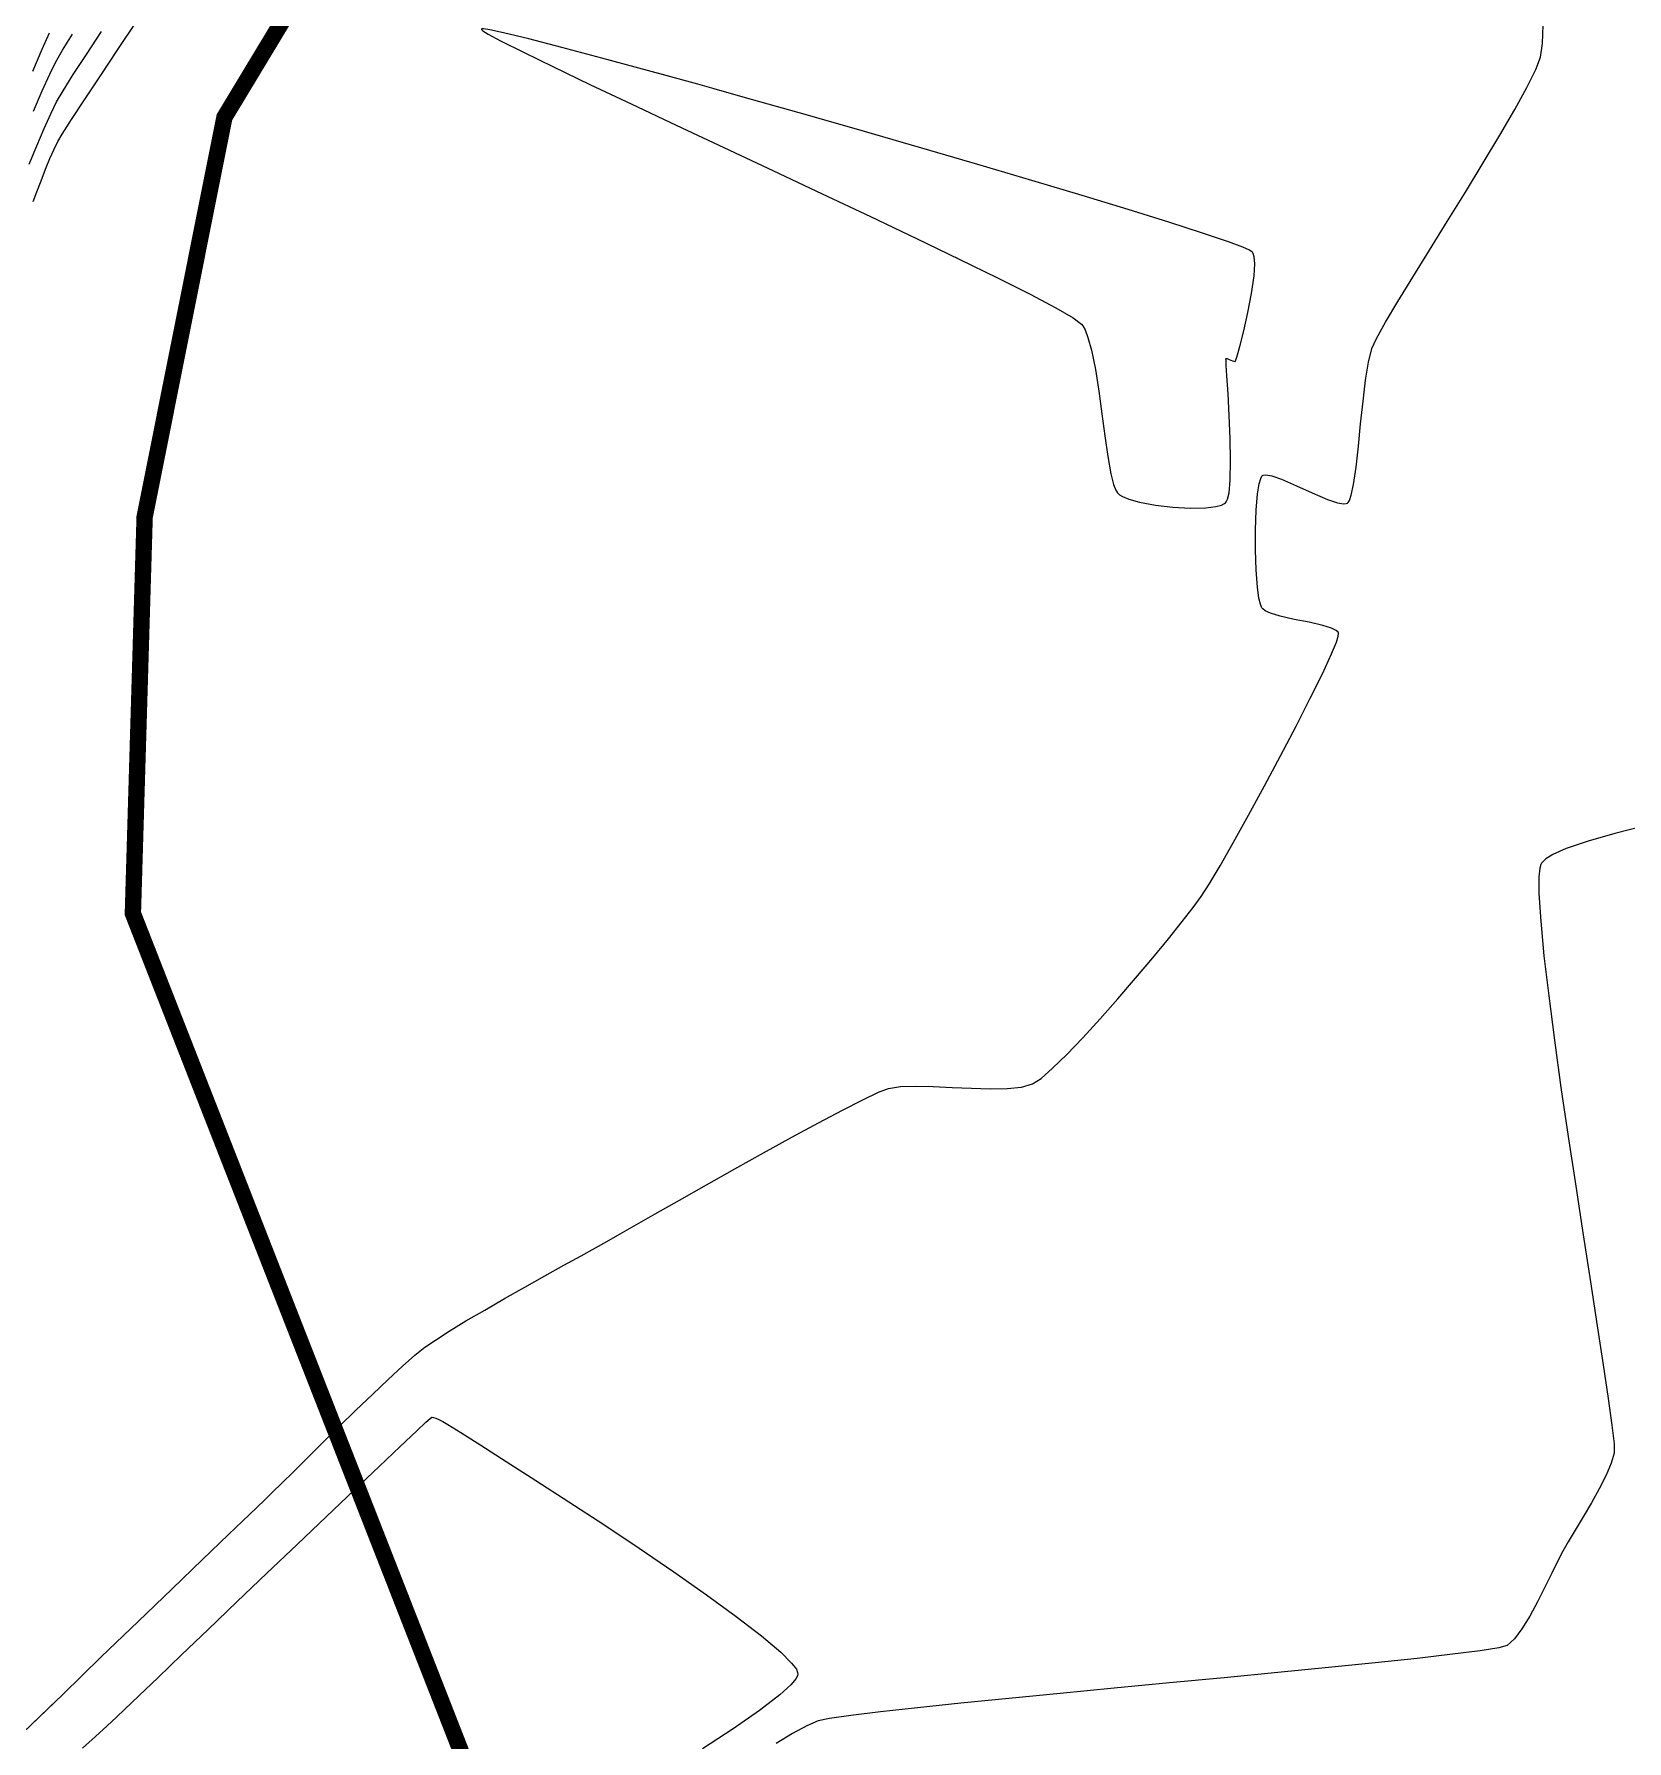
# Model space of a CAD drawing. Header units: metres. Extents: x 708868 to 711043, y 5411316 to 5413138.
# Drawn here: x 709820.1 to 709917.5, y 5412063.3 to 5412167.7 of the extents above; entities that cross this region are included whole.
import ezdxf

# ---------------------------------------------------------------- set-up
doc = ezdxf.new("R2010")
doc.units = ezdxf.units.M
doc.linetypes.add('DASHED', pattern=[0.75, 0.5, -0.25])
for name, color, linetype in [('C-ANNO-TABL', 1, 'Continuous'), ('Rionegro 2010_Contours', 7, 'Continuous'), ('Rionegro 2014_Contours', 7, 'Continuous'), ('Rionegro 2018_Contours', 7, 'Continuous')]:
    doc.layers.add(name, color=color, linetype=linetype)

msp = doc.modelspace()

# ---------------------------------------------------------------- linework, layer by layer
at = {"layer": 'C-ANNO-TABL', "color": 4, "linetype": 'DASHED', "true_color": 0x3dffff, "const_width": 1, "flags": 128}
msp.add_lwpolyline([(711042.54, 5413065.08), (710960.96, 5413110.4), (710928.51, 5413129.62), (710904.96, 5413136.48), (710878.34, 5413137.92), (710860.98, 5413136.79), (710843.25, 5413130), (710825.89, 5413114.54), (710808.92, 5413089.66), (710785.53, 5413050.07), (710767.48, 5413018.5), (710750.58, 5412962.4), (710732.95, 5412902.16), (710722.63, 5412876.69), (710711.1, 5412854.24), (710709.27, 5412838.47), (710712.25, 5412799.16), (710711.4, 5412767.16), (710706.84, 5412750.08), (710696.97, 5412735.65), (710677.97, 5412728.44), (710654.04, 5412726.54), (710627.07, 5412724.64), (710606.56, 5412720.47), (710589.8, 5412712.38), (710580.58, 5412698.73), (710577.45, 5412692.07), (710576.62, 5412681.45), (710581.7, 5412658.89), (710586.52, 5412640.58), (710590.14, 5412620.11), (710586.76, 5412609.51), (710569.89, 5412600.36), (710548.45, 5412592.65), (710519.16, 5412593.65), (710507.9, 5412592.67), (710498.04, 5412592.91), (710476.65, 5412590.53), (710453.44, 5412584.65), (710430.06, 5412578.87), (710407.17, 5412571.65), (710393.36, 5412565.35), (710390.57, 5412558.78), (710388.56, 5412550.53), (710383.7, 5412533.01), (710380.56, 5412521.69), (710371.65, 5412514.46), (710365.86, 5412509.89), (710362.01, 5412504.59), (710331.38, 5412455.85), (710322.46, 5412437.3), (710314.75, 5412419.96), (710310.91, 5412404.45), (710310.19, 5412389.52), (710312.36, 5412375.55), (710316.7, 5412365.43), (710327.06, 5412353.87), (710331.95, 5412345.85), (710336.14, 5412343.08), (710341.7, 5412343.55), (710347.66, 5412345.73), (710357.76, 5412346.03), (710373.48, 5412344.55), (710380.94, 5412341.93), (710387.56, 5412337.03), (710390.34, 5412331.13), (710393.23, 5412321.91), (710394.37, 5412314.08), (710391.95, 5412287.73), (710391.95, 5412242), (710398.77, 5412181.36), (710397.17, 5412154.92), (710391.09, 5412141.08), (710382.35, 5412135.26), (710365.93, 5412125.12), (710349.52, 5412122.86), (710314.94, 5412100.53), (710310.16, 5412097.45), (710304.08, 5412096.97), (710288.95, 5412103.64), (710260.4, 5412118.75), (710227.16, 5412131.8), (710192.2, 5412139.84), (710067.13, 5412167.23), (710056.51, 5412173.82), (710010.25, 5412214.54), (709997.9, 5412231.7), (709990.99, 5412235.84), (709981.95, 5412236.81), (709941.87, 5412226.35), (709906.21, 5412219.68), (709872.55, 5412206.97), (709858.98, 5412200.97), (709841.48, 5412178.77), (709831.7, 5412162.57), (709826.82, 5412138.12), (709826.1, 5412113.87), (709847.99, 5412057.97), (709847.99, 5412027.52), (709841.15, 5411995.84), (709821.68, 5411967.67), (709785.13, 5411896), (709764.5, 5411870.43), (709729.92, 5411841.63), (709687.88, 5411828.1), (709653.61, 5411828.39), (709636.8, 5411836.29), (709611.99, 5411871.53), (709572.15, 5411935.23), (709533.47, 5411953.88), (709461.2, 5411963.08), (709400.58, 5411961.74), (709328.3, 5411946.17), (709283.9, 5411933.17), (709246.82, 5411886.15), (709230.21, 5411871.99), (709186.77, 5411865.79), (709143.57, 5411868.97), (709131.37, 5411871.68), (709115.44, 5411870.35), (709084.2, 5411857.65), (709062.64, 5411854.33), (708913.41, 5411851.54)], dxfattribs=at)
at = {"layer": 'Rionegro 2010_Contours'}
for points in [[(709820, 5412157.42, 237), (709820.22, 5412158.02, 237), (709820.48, 5412158.69, 237), (709820.75, 5412159.39, 237), (709821.03, 5412160.05, 237), (709821.28, 5412160.63, 237), (709821.5, 5412161.09, 237), (709821.78, 5412161.55, 237), (709822.35, 5412162.43, 237), (709823.14, 5412163.64, 237), (709824.11, 5412165.1, 237), (709825.18, 5412166.71, 237), (709826.3, 5412168.39, 237)], [(709819.76, 5412159.7, 238), (709820.22, 5412160.83, 238), (709820.67, 5412161.88, 238), (709821.08, 5412162.79, 238), (709821.43, 5412163.51, 238), (709821.83, 5412164.19, 238), (709822.45, 5412165.19, 238), (709823.26, 5412166.42, 238), (709824.18, 5412167.82, 238)], [(709820.02, 5412162.95, 239), (709820.56, 5412164.2, 239), (709821.01, 5412165.21, 239), (709821.36, 5412165.93, 239), (709821.79, 5412166.67, 239), (709822.41, 5412167.66, 239)], [(709836.33, 5412080.12, 236), (709836.79, 5412080.56, 236), (709837.73, 5412081.5, 236), (709838.73, 5412082.48, 236), (709839.75, 5412083.48, 236), (709840.76, 5412084.45, 236), (709841.72, 5412085.36, 236), (709842.6, 5412086.17, 236), (709843.36, 5412086.84, 236), (709843.97, 5412087.33, 236), (709844.61, 5412087.77, 236), (709845.46, 5412088.32, 236), (709846.48, 5412088.94, 236), (709847.63, 5412089.61, 236), (709848.84, 5412090.31, 236), (709850.08, 5412091.01, 236), (709851.31, 5412091.7, 236), (709852.47, 5412092.35, 236), (709853.52, 5412092.93, 236), (709854.41, 5412093.42, 236), (709855.09, 5412093.8, 236), (709855.76, 5412094.18, 236), (709856.77, 5412094.76, 236), (709858.05, 5412095.49, 236), (709859.55, 5412096.34, 236), (709861.19, 5412097.27, 236), (709862.92, 5412098.24, 236), (709864.69, 5412099.22, 236), (709866.41, 5412100.18, 236), (709868.04, 5412101.06, 236), (709869.51, 5412101.84, 236), (709870.75, 5412102.47, 236), (709871.72, 5412102.93, 236), (709872.33, 5412103.16, 236), (709873.07, 5412103.28, 236), (709874, 5412103.31, 236), (709875.07, 5412103.29, 236), (709876.23, 5412103.23, 236), (709877.4, 5412103.18, 236), (709878.54, 5412103.14, 236), (709879.58, 5412103.16, 236), (709880.47, 5412103.25, 236), (709881.14, 5412103.44, 236), (709881.66, 5412103.78, 236), (709882.37, 5412104.4, 236), (709883.23, 5412105.25, 236), (709884.21, 5412106.27, 236), (709885.27, 5412107.43, 236), (709886.36, 5412108.65, 236), (709887.44, 5412109.91, 236), (709888.49, 5412111.15, 236), (709889.45, 5412112.32, 236), (709890.29, 5412113.37, 236), (709890.97, 5412114.24, 236), (709891.45, 5412114.9, 236), (709891.94, 5412115.66, 236), (709892.61, 5412116.79, 236), (709893.43, 5412118.23, 236), (709894.35, 5412119.89, 236), (709895.33, 5412121.68, 236), (709896.31, 5412123.52, 236), (709897.26, 5412125.33, 236), (709898.13, 5412127.03, 236), (709898.87, 5412128.53, 236), (709899.43, 5412129.75, 236), (709899.73, 5412130.47, 236), (709899.84, 5412130.83, 236), (709899.86, 5412130.98, 236), (709899.86, 5412131.02, 236), (709899.83, 5412131.08, 236), (709899.71, 5412131.18, 236), (709899.44, 5412131.32, 236), (709898.9, 5412131.49, 236), (709898.07, 5412131.68, 236), (709897.15, 5412131.86, 236), (709896.28, 5412132.06, 236), (709895.7, 5412132.23, 236), (709895.38, 5412132.39, 236), (709895.23, 5412132.5, 236), (709895.17, 5412132.56, 236), (709895.14, 5412132.61, 236), (709895.08, 5412132.78, 236), (709894.99, 5412133.15, 236), (709894.9, 5412133.82, 236), (709894.82, 5412134.88, 236), (709894.78, 5412136.09, 236), (709894.78, 5412137.34, 236), (709894.82, 5412138.53, 236), (709894.91, 5412139.54, 236), (709895.01, 5412140.16, 236), (709895.1, 5412140.48, 236), (709895.17, 5412140.61, 236), (709895.2, 5412140.65, 236), (709895.26, 5412140.68, 236), (709895.42, 5412140.7, 236), (709895.77, 5412140.64, 236), (709896.37, 5412140.43, 236), (709897.28, 5412140.03, 236), (709898.25, 5412139.59, 236), (709899.18, 5412139.19, 236), (709899.8, 5412138.98, 236), (709900.16, 5412138.92, 236), (709900.33, 5412138.94, 236), (709900.4, 5412138.96, 236), (709900.44, 5412139, 236), (709900.53, 5412139.13, 236), (709900.64, 5412139.46, 236), (709900.78, 5412140.1, 236), (709900.93, 5412141.17, 236), (709901.08, 5412142.45, 236), (709901.21, 5412143.82, 236), (709901.36, 5412145.21, 236), (709901.51, 5412146.5, 236), (709901.69, 5412147.6, 236), (709901.9, 5412148.42, 236), (709902.19, 5412149.05, 236), (709902.74, 5412150.03, 236), (709903.49, 5412151.3, 236), (709904.4, 5412152.79, 236), (709905.42, 5412154.44, 236), (709906.51, 5412156.2, 236), (709907.62, 5412158, 236), (709908.71, 5412159.78, 236), (709909.73, 5412161.48, 236), (709910.64, 5412163.04, 236), (709911.39, 5412164.39, 236), (709911.93, 5412165.49, 236), (709912.22, 5412166.26, 236), (709912.34, 5412167.08, 236), (709912.39, 5412168.23, 236)], [(709858.81, 5412165.1, 237), (709857.59, 5412165.43, 237), (709854.8, 5412166.19, 237), (709852.35, 5412166.84, 237), (709850.32, 5412167.37, 237), (709848.78, 5412167.74, 237), (709847.94, 5412167.92, 237), (709847.56, 5412167.98, 237), (709847.44, 5412167.98, 237), (709847.42, 5412167.96, 237), (709847.43, 5412167.94, 237), (709847.52, 5412167.86, 237), (709847.84, 5412167.66, 237), (709848.59, 5412167.25, 237), (709849.99, 5412166.55, 237), (709851.83, 5412165.65, 237), (709854.06, 5412164.58, 237), (709856.58, 5412163.39, 237), (709857.75, 5412162.84, 237)], [(709876.43, 5412154.01, 237), (709876.66, 5412153.9, 237), (709879, 5412152.75, 237), (709880.99, 5412151.75, 237), (709882.56, 5412150.92, 237), (709883.63, 5412150.3, 237), (709884.14, 5412149.91, 237), (709884.21, 5412149.81, 237), (709884.35, 5412149.57, 237), (709884.53, 5412149.1, 237), (709884.75, 5412148.32, 237), (709884.99, 5412147.14, 237), (709885.2, 5412145.82, 237), (709885.38, 5412144.44, 237), (709885.56, 5412143.08, 237), (709885.74, 5412141.83, 237), (709885.93, 5412140.77, 237), (709886.1, 5412140.11, 237), (709886.24, 5412139.76, 237), (709886.34, 5412139.6, 237), (709886.39, 5412139.54, 237), (709886.46, 5412139.48, 237), (709886.65, 5412139.37, 237), (709887.03, 5412139.22, 237), (709887.68, 5412139.03, 237), (709888.66, 5412138.85, 237), (709889.72, 5412138.72, 237), (709890.78, 5412138.66, 237), (709891.74, 5412138.68, 237), (709892.36, 5412138.76, 237), (709892.71, 5412138.85, 237), (709892.88, 5412138.94, 237), (709892.94, 5412138.99, 237), (709892.99, 5412139.04, 237), (709893.07, 5412139.22, 237), (709893.16, 5412139.61, 237), (709893.24, 5412140.37, 237), (709893.26, 5412141.56, 237), (709893.24, 5412142.93, 237), (709893.18, 5412144.33, 237), (709893.1, 5412145.65, 237), (709893.03, 5412146.76, 237), (709892.99, 5412147.4, 237), (709892.98, 5412147.7, 237), (709892.97, 5412147.8, 237), (709892.98, 5412147.81, 237), (709892.99, 5412147.82, 237), (709893.05, 5412147.81, 237), (709893.18, 5412147.76, 237), (709893.37, 5412147.67, 237), (709893.53, 5412147.63, 237), (709893.63, 5412147.89, 237), (709893.82, 5412148.56, 237), (709894.06, 5412149.52, 237), (709894.32, 5412150.64, 237), (709894.54, 5412151.8, 237), (709894.69, 5412152.88, 237), (709894.73, 5412153.61, 237), (709894.69, 5412154.03, 237), (709894.64, 5412154.24, 237), (709894.59, 5412154.32, 237), (709894.56, 5412154.35, 237), (709894.42, 5412154.44, 237), (709894.01, 5412154.62, 237), (709893.13, 5412154.95, 237), (709891.54, 5412155.49, 237), (709889.48, 5412156.15, 237), (709887, 5412156.93, 237), (709884.18, 5412157.79, 237), (709881.09, 5412158.71, 237), (709877.79, 5412159.69, 237), (709874.36, 5412160.69, 237), (709870.86, 5412161.7, 237), (709867.37, 5412162.7, 237), (709863.94, 5412163.67, 237), (709861.73, 5412164.29, 237)], [(709918.6, 5412119.23, 236), (709916.76, 5412118.76, 236), (709915.13, 5412118.3, 236), (709913.79, 5412117.84, 236), (709912.98, 5412117.48, 236), (709912.54, 5412117.21, 236), (709912.35, 5412117.03, 236), (709912.28, 5412116.94, 236), (709912.24, 5412116.86, 236), (709912.18, 5412116.63, 236), (709912.12, 5412116.1, 236), (709912.12, 5412115.08, 236), (709912.23, 5412113.39, 236), (709912.43, 5412111.28, 236), (709912.72, 5412108.83, 236), (709913.07, 5412106.12, 236), (709913.47, 5412103.23, 236), (709913.91, 5412100.23, 236), (709914.37, 5412097.19, 236), (709914.83, 5412094.2, 236), (709915.28, 5412091.33, 236), (709915.69, 5412088.65, 236), (709916.06, 5412086.25, 236), (709916.36, 5412084.19, 236), (709916.59, 5412082.56, 236), (709916.72, 5412081.42, 236), (709916.73, 5412080.86, 236), (709916.55, 5412080.25, 236), (709916.23, 5412079.51, 236), (709915.81, 5412078.68, 236), (709915.33, 5412077.82, 236), (709914.83, 5412076.96, 236), (709914.34, 5412076.15, 236), (709913.91, 5412075.43, 236), (709913.58, 5412074.86, 236), (709913.27, 5412074.27, 236), (709912.9, 5412073.51, 236), (709912.48, 5412072.65, 236), (709912.03, 5412071.76, 236), (709911.56, 5412070.89, 236), (709911.08, 5412070.11, 236), (709910.62, 5412069.49, 236), (709910.18, 5412069.09, 236), (709909.66, 5412068.95, 236), (709908.52, 5412068.77, 236), (709906.83, 5412068.55, 236), (709904.67, 5412068.3, 236), (709902.11, 5412068.03, 236), (709899.24, 5412067.74, 236), (709896.14, 5412067.44, 236), (709892.87, 5412067.12, 236), (709889.51, 5412066.8, 236), (709886.14, 5412066.48, 236), (709882.84, 5412066.16, 236), (709879.68, 5412065.85, 236), (709876.75, 5412065.56, 236), (709874.1, 5412065.28, 236), (709871.84, 5412065.03, 236), (709870.02, 5412064.81, 236), (709868.72, 5412064.62, 236), (709868.03, 5412064.47, 236), (709867.33, 5412064.17, 236), (709866.46, 5412063.7, 236), (709865.45, 5412063.1, 236)], [(709819.37, 5412063.75, 236), (709821.46, 5412065.77, 236)]]:
    msp.add_polyline3d(points, dxfattribs=at)
at = {"layer": 'Rionegro 2014_Contours'}
for points in [[(709820, 5412157.42, 237), (709820.22, 5412158.02, 237), (709820.48, 5412158.69, 237), (709820.75, 5412159.39, 237), (709821.03, 5412160.05, 237), (709821.28, 5412160.63, 237), (709821.5, 5412161.09, 237), (709821.78, 5412161.55, 237), (709822.35, 5412162.43, 237), (709823.14, 5412163.64, 237), (709824.11, 5412165.1, 237), (709825.18, 5412166.71, 237), (709826.3, 5412168.39, 237)], [(709819.37, 5412063.75, 236), (709821.81, 5412066.1, 236), (709824.17, 5412068.39, 236), (709826.42, 5412070.55, 236), (709828.5, 5412072.55, 236), (709830.36, 5412074.34, 236), (709831.96, 5412075.88, 236), (709833.24, 5412077.11, 236), (709834.15, 5412077.98, 236), (709834.65, 5412078.46, 236), (709835.21, 5412079.01, 236), (709835.93, 5412079.72, 236), (709836.79, 5412080.56, 236), (709837.73, 5412081.5, 236), (709838.73, 5412082.48, 236), (709839.75, 5412083.48, 236), (709840.76, 5412084.45, 236), (709841.72, 5412085.36, 236), (709842.6, 5412086.17, 236), (709843.36, 5412086.84, 236), (709843.97, 5412087.33, 236), (709844.61, 5412087.77, 236), (709845.46, 5412088.32, 236), (709846.48, 5412088.94, 236), (709847.63, 5412089.61, 236), (709848.84, 5412090.31, 236), (709850.08, 5412091.01, 236), (709851.31, 5412091.7, 236), (709852.47, 5412092.35, 236), (709853.52, 5412092.93, 236), (709854.41, 5412093.42, 236), (709855.09, 5412093.8, 236), (709855.76, 5412094.18, 236), (709856.77, 5412094.76, 236), (709858.05, 5412095.49, 236), (709859.55, 5412096.34, 236), (709861.19, 5412097.27, 236), (709862.92, 5412098.24, 236), (709864.69, 5412099.22, 236), (709866.41, 5412100.18, 236), (709868.04, 5412101.06, 236), (709869.51, 5412101.84, 236), (709870.75, 5412102.47, 236), (709871.72, 5412102.93, 236), (709872.33, 5412103.16, 236), (709873.07, 5412103.28, 236), (709874, 5412103.31, 236), (709875.07, 5412103.29, 236), (709876.23, 5412103.23, 236), (709877.4, 5412103.18, 236), (709878.54, 5412103.14, 236), (709879.58, 5412103.16, 236), (709880.47, 5412103.25, 236), (709881.14, 5412103.44, 236), (709881.66, 5412103.78, 236), (709882.37, 5412104.4, 236), (709883.23, 5412105.25, 236), (709884.21, 5412106.27, 236), (709885.27, 5412107.43, 236), (709886.36, 5412108.65, 236), (709887.44, 5412109.91, 236), (709888.49, 5412111.15, 236), (709889.45, 5412112.32, 236), (709890.29, 5412113.37, 236), (709890.97, 5412114.24, 236), (709891.45, 5412114.9, 236), (709891.94, 5412115.66, 236), (709892.61, 5412116.79, 236), (709893.43, 5412118.23, 236), (709894.35, 5412119.89, 236), (709895.33, 5412121.68, 236), (709896.31, 5412123.52, 236), (709897.26, 5412125.33, 236), (709898.13, 5412127.03, 236), (709898.87, 5412128.53, 236), (709899.43, 5412129.75, 236), (709899.73, 5412130.47, 236), (709899.84, 5412130.83, 236), (709899.86, 5412130.98, 236), (709899.86, 5412131.02, 236), (709899.83, 5412131.08, 236), (709899.71, 5412131.18, 236), (709899.44, 5412131.32, 236), (709898.9, 5412131.49, 236), (709898.07, 5412131.68, 236), (709897.15, 5412131.86, 236), (709896.28, 5412132.06, 236), (709895.7, 5412132.23, 236), (709895.38, 5412132.39, 236), (709895.23, 5412132.5, 236), (709895.17, 5412132.56, 236), (709895.14, 5412132.61, 236), (709895.08, 5412132.78, 236), (709894.99, 5412133.15, 236), (709894.9, 5412133.82, 236), (709894.82, 5412134.88, 236), (709894.78, 5412136.09, 236), (709894.78, 5412137.34, 236), (709894.82, 5412138.53, 236), (709894.91, 5412139.54, 236), (709895.01, 5412140.16, 236), (709895.1, 5412140.48, 236), (709895.17, 5412140.61, 236), (709895.2, 5412140.65, 236), (709895.26, 5412140.68, 236), (709895.42, 5412140.7, 236), (709895.77, 5412140.64, 236), (709896.37, 5412140.43, 236), (709897.28, 5412140.03, 236), (709898.25, 5412139.59, 236), (709899.18, 5412139.19, 236), (709899.8, 5412138.98, 236), (709900.16, 5412138.92, 236), (709900.33, 5412138.94, 236), (709900.4, 5412138.96, 236), (709900.44, 5412139, 236), (709900.53, 5412139.13, 236), (709900.64, 5412139.46, 236), (709900.78, 5412140.1, 236), (709900.93, 5412141.17, 236), (709901.08, 5412142.45, 236), (709901.21, 5412143.82, 236), (709901.36, 5412145.21, 236), (709901.51, 5412146.5, 236), (709901.69, 5412147.6, 236), (709901.9, 5412148.42, 236), (709902.19, 5412149.05, 236), (709902.74, 5412150.03, 236), (709903.49, 5412151.3, 236), (709904.4, 5412152.79, 236), (709905.42, 5412154.44, 236), (709906.51, 5412156.2, 236), (709907.62, 5412158, 236), (709908.71, 5412159.78, 236), (709909.73, 5412161.48, 236), (709910.64, 5412163.04, 236), (709911.39, 5412164.39, 236), (709911.93, 5412165.49, 236), (709912.22, 5412166.26, 236), (709912.34, 5412167.08, 236), (709912.39, 5412168.23, 236)], [(709819.76, 5412159.7, 238), (709820.22, 5412160.83, 238), (709820.67, 5412161.88, 238), (709821.08, 5412162.79, 238), (709821.43, 5412163.51, 238), (709821.83, 5412164.19, 238), (709822.45, 5412165.19, 238), (709823.26, 5412166.42, 238), (709824.18, 5412167.82, 238)], [(709819.99, 5412165.4, 240), (709820.55, 5412166.73, 240), (709820.99, 5412167.73, 240)], [(709820.02, 5412162.95, 239), (709820.56, 5412164.2, 239), (709821.01, 5412165.21, 239), (709821.36, 5412165.93, 239), (709821.79, 5412166.67, 239), (709822.41, 5412167.66, 239)], [(709847.84, 5412167.66, 237), (709848.59, 5412167.25, 237), (709849.99, 5412166.55, 237), (709851.83, 5412165.65, 237), (709854.06, 5412164.58, 237), (709856.58, 5412163.39, 237), (709859.34, 5412162.09, 237), (709862.25, 5412160.72, 237), (709865.25, 5412159.32, 237), (709868.26, 5412157.9, 237), (709871.22, 5412156.5, 237), (709874.04, 5412155.16, 237), (709876.66, 5412153.9, 237), (709879, 5412152.75, 237), (709880.99, 5412151.75, 237), (709882.56, 5412150.92, 237), (709883.63, 5412150.3, 237), (709884.14, 5412149.91, 237)], [(709884.14, 5412149.91, 237), (709884.21, 5412149.81, 237), (709884.35, 5412149.57, 237), (709884.53, 5412149.1, 237), (709884.75, 5412148.32, 237), (709884.99, 5412147.14, 237), (709885.2, 5412145.82, 237), (709885.38, 5412144.44, 237), (709885.56, 5412143.08, 237), (709885.74, 5412141.83, 237), (709885.93, 5412140.77, 237), (709886.1, 5412140.11, 237), (709886.24, 5412139.76, 237), (709886.34, 5412139.6, 237), (709886.39, 5412139.54, 237), (709886.46, 5412139.48, 237), (709886.65, 5412139.37, 237), (709887.03, 5412139.22, 237), (709887.68, 5412139.03, 237), (709888.66, 5412138.85, 237), (709889.72, 5412138.72, 237), (709890.78, 5412138.66, 237), (709891.74, 5412138.68, 237), (709892.36, 5412138.76, 237), (709892.71, 5412138.85, 237), (709892.88, 5412138.94, 237), (709892.94, 5412138.99, 237), (709892.99, 5412139.04, 237), (709893.07, 5412139.22, 237), (709893.16, 5412139.61, 237), (709893.24, 5412140.37, 237), (709893.26, 5412141.56, 237), (709893.24, 5412142.93, 237), (709893.18, 5412144.33, 237), (709893.1, 5412145.65, 237), (709893.03, 5412146.76, 237), (709892.99, 5412147.4, 237), (709892.98, 5412147.7, 237), (709892.97, 5412147.8, 237), (709892.98, 5412147.81, 237), (709892.99, 5412147.82, 237), (709893.05, 5412147.81, 237), (709893.18, 5412147.76, 237), (709893.37, 5412147.67, 237), (709893.53, 5412147.63, 237), (709893.63, 5412147.89, 237), (709893.82, 5412148.56, 237), (709894.06, 5412149.52, 237), (709894.32, 5412150.64, 237), (709894.54, 5412151.8, 237), (709894.69, 5412152.88, 237), (709894.73, 5412153.61, 237), (709894.69, 5412154.03, 237), (709894.64, 5412154.24, 237), (709894.59, 5412154.32, 237), (709894.56, 5412154.35, 237), (709894.42, 5412154.44, 237), (709894.01, 5412154.62, 237), (709893.13, 5412154.95, 237), (709891.54, 5412155.49, 237), (709889.48, 5412156.15, 237), (709887, 5412156.93, 237), (709884.18, 5412157.79, 237), (709881.09, 5412158.71, 237), (709877.79, 5412159.69, 237), (709874.36, 5412160.69, 237), (709870.86, 5412161.7, 237), (709867.37, 5412162.7, 237), (709863.94, 5412163.67, 237), (709860.66, 5412164.59, 237), (709857.59, 5412165.43, 237), (709854.8, 5412166.19, 237), (709852.35, 5412166.84, 237), (709850.32, 5412167.37, 237), (709848.78, 5412167.74, 237)], [(709918.6, 5412119.23, 236), (709916.76, 5412118.76, 236), (709915.13, 5412118.3, 236), (709913.79, 5412117.84, 236), (709912.98, 5412117.48, 236), (709912.54, 5412117.21, 236), (709912.35, 5412117.03, 236), (709912.28, 5412116.94, 236), (709912.24, 5412116.86, 236), (709912.18, 5412116.63, 236), (709912.12, 5412116.1, 236), (709912.12, 5412115.08, 236), (709912.23, 5412113.39, 236), (709912.43, 5412111.28, 236), (709912.72, 5412108.83, 236), (709913.07, 5412106.12, 236), (709913.47, 5412103.23, 236), (709913.91, 5412100.23, 236), (709914.37, 5412097.19, 236), (709914.83, 5412094.2, 236), (709915.28, 5412091.33, 236), (709915.69, 5412088.65, 236), (709916.06, 5412086.25, 236), (709916.36, 5412084.19, 236), (709916.59, 5412082.56, 236), (709916.72, 5412081.42, 236), (709916.73, 5412080.86, 236), (709916.55, 5412080.25, 236), (709916.23, 5412079.51, 236), (709915.81, 5412078.68, 236), (709915.33, 5412077.82, 236), (709914.83, 5412076.96, 236), (709914.34, 5412076.15, 236), (709913.91, 5412075.43, 236), (709913.58, 5412074.86, 236), (709913.27, 5412074.27, 236), (709912.9, 5412073.51, 236), (709912.48, 5412072.65, 236), (709912.03, 5412071.76, 236), (709911.56, 5412070.89, 236), (709911.08, 5412070.11, 236), (709910.62, 5412069.49, 236), (709910.18, 5412069.09, 236), (709909.66, 5412068.95, 236), (709908.52, 5412068.77, 236), (709906.83, 5412068.55, 236), (709904.67, 5412068.3, 236), (709902.11, 5412068.03, 236), (709899.24, 5412067.74, 236), (709896.14, 5412067.44, 236), (709892.87, 5412067.12, 236), (709889.51, 5412066.8, 236), (709886.14, 5412066.48, 236), (709882.84, 5412066.16, 236), (709879.68, 5412065.85, 236), (709876.75, 5412065.56, 236), (709874.1, 5412065.28, 236), (709871.84, 5412065.03, 236), (709870.02, 5412064.81, 236), (709868.72, 5412064.62, 236), (709868.03, 5412064.47, 236), (709867.33, 5412064.17, 236), (709866.46, 5412063.7, 236), (709865.45, 5412063.1, 236)], [(709823.02, 5412062.8, 235), (709823.82, 5412063.53, 235), (709824.53, 5412064.17, 235), (709825.09, 5412064.7, 235), (709825.59, 5412065.18, 235), (709826.46, 5412066.01, 235), (709827.64, 5412067.14, 235), (709829.08, 5412068.52, 235), (709830.71, 5412070.07, 235), (709832.47, 5412071.75, 235), (709834.3, 5412073.51, 235), (709836.15, 5412075.27, 235), (709837.95, 5412076.98, 235), (709839.64, 5412078.59, 235), (709841.16, 5412080.04, 235), (709842.46, 5412081.27, 235), (709843.47, 5412082.22, 235), (709844.02, 5412082.74, 235), (709844.28, 5412082.97, 235), (709844.36, 5412083.04, 235), (709844.38, 5412083.05, 235), (709844.41, 5412083.05, 235), (709844.49, 5412083.04, 235), (709844.63, 5412082.99, 235), (709844.85, 5412082.9, 235), (709845.06, 5412082.79, 235), (709845.36, 5412082.61, 235), (709846.16, 5412082.11, 235), (709847.38, 5412081.34, 235), (709848.94, 5412080.35, 235), (709850.76, 5412079.18, 235), (709852.78, 5412077.88, 235), (709854.91, 5412076.48, 235), (709857.07, 5412075.04, 235), (709859.2, 5412073.59, 235), (709861.2, 5412072.19, 235), (709863.01, 5412070.87, 235), (709864.55, 5412069.68, 235), (709865.75, 5412068.67, 235), (709866.4, 5412068.01, 235), (709866.69, 5412067.63, 235), (709866.77, 5412067.43, 235), (709866.78, 5412067.34, 235), (709866.77, 5412067.26, 235), (709866.67, 5412067.06, 235), (709866.36, 5412066.69, 235), (709865.68, 5412066.07, 235), (709864.43, 5412065.11, 235), (709862.82, 5412063.99, 235), (709860.94, 5412062.76, 235)]]:
    msp.add_polyline3d(points, dxfattribs=at)
at = {"layer": 'Rionegro 2018_Contours'}
for points in [[(709820, 5412157.42, 237), (709820.22, 5412158.02, 237), (709820.48, 5412158.69, 237), (709820.75, 5412159.39, 237), (709821.03, 5412160.05, 237), (709821.28, 5412160.63, 237), (709821.5, 5412161.09, 237), (709821.78, 5412161.55, 237), (709822.35, 5412162.43, 237), (709823.14, 5412163.64, 237), (709824.11, 5412165.1, 237), (709825.18, 5412166.71, 237), (709826.3, 5412168.39, 237)], [(709819.37, 5412063.75, 236), (709821.81, 5412066.1, 236), (709824.17, 5412068.39, 236), (709826.42, 5412070.55, 236), (709828.5, 5412072.55, 236), (709830.36, 5412074.34, 236), (709831.96, 5412075.88, 236), (709833.24, 5412077.11, 236), (709834.15, 5412077.98, 236), (709834.65, 5412078.46, 236), (709835.21, 5412079.01, 236), (709835.93, 5412079.72, 236), (709836.79, 5412080.56, 236), (709837.73, 5412081.5, 236), (709838.73, 5412082.48, 236), (709839.75, 5412083.48, 236), (709840.76, 5412084.45, 236), (709841.72, 5412085.36, 236), (709842.6, 5412086.17, 236), (709843.36, 5412086.84, 236), (709843.97, 5412087.33, 236), (709844.61, 5412087.77, 236), (709845.46, 5412088.32, 236), (709846.48, 5412088.94, 236), (709847.63, 5412089.61, 236), (709848.84, 5412090.31, 236), (709850.08, 5412091.01, 236), (709851.31, 5412091.7, 236), (709852.47, 5412092.35, 236), (709853.52, 5412092.93, 236), (709854.41, 5412093.42, 236), (709855.09, 5412093.8, 236), (709855.76, 5412094.18, 236), (709856.77, 5412094.76, 236), (709858.05, 5412095.49, 236), (709859.55, 5412096.34, 236), (709861.19, 5412097.27, 236), (709862.92, 5412098.24, 236), (709864.69, 5412099.22, 236), (709866.41, 5412100.18, 236), (709868.04, 5412101.06, 236), (709869.51, 5412101.84, 236), (709870.75, 5412102.47, 236), (709871.72, 5412102.93, 236), (709872.33, 5412103.16, 236), (709873.07, 5412103.28, 236), (709874, 5412103.31, 236), (709875.07, 5412103.29, 236), (709876.23, 5412103.23, 236), (709877.4, 5412103.18, 236), (709878.54, 5412103.14, 236), (709879.58, 5412103.16, 236), (709880.47, 5412103.25, 236), (709881.14, 5412103.44, 236), (709881.66, 5412103.78, 236), (709882.37, 5412104.4, 236), (709883.23, 5412105.25, 236), (709884.21, 5412106.27, 236), (709885.27, 5412107.43, 236), (709886.36, 5412108.65, 236), (709887.44, 5412109.91, 236), (709888.49, 5412111.15, 236), (709889.45, 5412112.32, 236), (709890.29, 5412113.37, 236), (709890.97, 5412114.24, 236), (709891.45, 5412114.9, 236), (709891.94, 5412115.66, 236), (709892.61, 5412116.79, 236), (709893.43, 5412118.23, 236), (709894.35, 5412119.89, 236), (709895.33, 5412121.68, 236), (709896.31, 5412123.52, 236), (709897.26, 5412125.33, 236), (709898.13, 5412127.03, 236), (709898.87, 5412128.53, 236), (709899.43, 5412129.75, 236), (709899.73, 5412130.47, 236), (709899.84, 5412130.83, 236), (709899.86, 5412130.98, 236), (709899.86, 5412131.02, 236), (709899.83, 5412131.08, 236), (709899.71, 5412131.18, 236), (709899.44, 5412131.32, 236), (709898.9, 5412131.49, 236), (709898.07, 5412131.68, 236), (709897.15, 5412131.86, 236), (709896.28, 5412132.06, 236), (709895.7, 5412132.23, 236), (709895.38, 5412132.39, 236), (709895.23, 5412132.5, 236), (709895.17, 5412132.56, 236), (709895.14, 5412132.61, 236), (709895.08, 5412132.78, 236), (709894.99, 5412133.15, 236), (709894.9, 5412133.82, 236), (709894.82, 5412134.88, 236), (709894.78, 5412136.09, 236), (709894.78, 5412137.34, 236), (709894.82, 5412138.53, 236), (709894.91, 5412139.54, 236), (709895.01, 5412140.16, 236), (709895.1, 5412140.48, 236), (709895.17, 5412140.61, 236), (709895.2, 5412140.65, 236), (709895.26, 5412140.68, 236), (709895.42, 5412140.7, 236), (709895.77, 5412140.64, 236), (709896.37, 5412140.43, 236), (709897.28, 5412140.03, 236), (709898.25, 5412139.59, 236), (709899.18, 5412139.19, 236), (709899.8, 5412138.98, 236), (709900.16, 5412138.92, 236), (709900.33, 5412138.94, 236), (709900.4, 5412138.96, 236), (709900.44, 5412139, 236), (709900.53, 5412139.13, 236), (709900.64, 5412139.46, 236), (709900.78, 5412140.1, 236), (709900.93, 5412141.17, 236), (709901.08, 5412142.45, 236), (709901.21, 5412143.82, 236), (709901.36, 5412145.21, 236), (709901.51, 5412146.5, 236), (709901.69, 5412147.6, 236), (709901.9, 5412148.42, 236), (709902.19, 5412149.05, 236), (709902.74, 5412150.03, 236), (709903.49, 5412151.3, 236), (709904.4, 5412152.79, 236), (709905.42, 5412154.44, 236), (709906.51, 5412156.2, 236), (709907.62, 5412158, 236), (709908.71, 5412159.78, 236), (709909.73, 5412161.48, 236), (709910.64, 5412163.04, 236), (709911.39, 5412164.39, 236), (709911.93, 5412165.49, 236), (709912.22, 5412166.26, 236), (709912.34, 5412167.08, 236), (709912.39, 5412168.23, 236)], [(709819.76, 5412159.7, 238), (709820.22, 5412160.83, 238), (709820.67, 5412161.88, 238), (709821.08, 5412162.79, 238), (709821.43, 5412163.51, 238), (709821.83, 5412164.19, 238), (709822.45, 5412165.19, 238), (709823.26, 5412166.42, 238), (709824.18, 5412167.82, 238)], [(709819.99, 5412165.4, 240), (709820.55, 5412166.73, 240), (709820.99, 5412167.73, 240)], [(709820.02, 5412162.95, 239), (709820.56, 5412164.2, 239), (709821.01, 5412165.21, 239), (709821.36, 5412165.93, 239), (709821.79, 5412166.67, 239), (709822.41, 5412167.66, 239)], [(709847.84, 5412167.66, 237), (709848.59, 5412167.25, 237), (709849.99, 5412166.55, 237), (709851.83, 5412165.65, 237), (709854.06, 5412164.58, 237), (709856.58, 5412163.39, 237), (709859.34, 5412162.09, 237), (709862.25, 5412160.72, 237), (709865.25, 5412159.32, 237), (709868.26, 5412157.9, 237), (709871.22, 5412156.5, 237), (709874.04, 5412155.16, 237), (709876.66, 5412153.9, 237), (709879, 5412152.75, 237), (709880.99, 5412151.75, 237), (709882.56, 5412150.92, 237), (709883.63, 5412150.3, 237), (709884.14, 5412149.91, 237)], [(709884.14, 5412149.91, 237), (709884.21, 5412149.81, 237), (709884.35, 5412149.57, 237), (709884.53, 5412149.1, 237), (709884.75, 5412148.32, 237), (709884.99, 5412147.14, 237), (709885.2, 5412145.82, 237), (709885.38, 5412144.44, 237), (709885.56, 5412143.08, 237), (709885.74, 5412141.83, 237), (709885.93, 5412140.77, 237), (709886.1, 5412140.11, 237), (709886.24, 5412139.76, 237), (709886.34, 5412139.6, 237), (709886.39, 5412139.54, 237), (709886.46, 5412139.48, 237), (709886.65, 5412139.37, 237), (709887.03, 5412139.22, 237), (709887.68, 5412139.03, 237), (709888.66, 5412138.85, 237), (709889.72, 5412138.72, 237), (709890.78, 5412138.66, 237), (709891.74, 5412138.68, 237), (709892.36, 5412138.76, 237), (709892.71, 5412138.85, 237), (709892.88, 5412138.94, 237), (709892.94, 5412138.99, 237), (709892.99, 5412139.04, 237), (709893.07, 5412139.22, 237), (709893.16, 5412139.61, 237), (709893.24, 5412140.37, 237), (709893.26, 5412141.56, 237), (709893.24, 5412142.93, 237), (709893.18, 5412144.33, 237), (709893.1, 5412145.65, 237), (709893.03, 5412146.76, 237), (709892.99, 5412147.4, 237), (709892.98, 5412147.7, 237), (709892.97, 5412147.8, 237), (709892.98, 5412147.81, 237), (709892.99, 5412147.82, 237), (709893.05, 5412147.81, 237), (709893.18, 5412147.76, 237), (709893.37, 5412147.67, 237), (709893.53, 5412147.63, 237), (709893.63, 5412147.89, 237), (709893.82, 5412148.56, 237), (709894.06, 5412149.52, 237), (709894.32, 5412150.64, 237), (709894.54, 5412151.8, 237), (709894.69, 5412152.88, 237), (709894.73, 5412153.61, 237), (709894.69, 5412154.03, 237), (709894.64, 5412154.24, 237), (709894.59, 5412154.32, 237), (709894.56, 5412154.35, 237), (709894.42, 5412154.44, 237), (709894.01, 5412154.62, 237), (709893.13, 5412154.95, 237), (709891.54, 5412155.49, 237), (709889.48, 5412156.15, 237), (709887, 5412156.93, 237), (709884.18, 5412157.79, 237), (709881.09, 5412158.71, 237), (709877.79, 5412159.69, 237), (709874.36, 5412160.69, 237), (709870.86, 5412161.7, 237), (709867.37, 5412162.7, 237), (709863.94, 5412163.67, 237), (709860.66, 5412164.59, 237), (709857.59, 5412165.43, 237), (709854.8, 5412166.19, 237), (709852.35, 5412166.84, 237), (709850.32, 5412167.37, 237), (709848.78, 5412167.74, 237)], [(709918.6, 5412119.23, 236), (709916.76, 5412118.76, 236), (709915.13, 5412118.3, 236), (709913.79, 5412117.84, 236), (709912.98, 5412117.48, 236), (709912.54, 5412117.21, 236), (709912.35, 5412117.03, 236), (709912.28, 5412116.94, 236), (709912.24, 5412116.86, 236), (709912.18, 5412116.63, 236), (709912.12, 5412116.1, 236), (709912.12, 5412115.08, 236), (709912.23, 5412113.39, 236), (709912.43, 5412111.28, 236), (709912.72, 5412108.83, 236), (709913.07, 5412106.12, 236), (709913.47, 5412103.23, 236), (709913.91, 5412100.23, 236), (709914.37, 5412097.19, 236), (709914.83, 5412094.2, 236), (709915.28, 5412091.33, 236), (709915.69, 5412088.65, 236), (709916.06, 5412086.25, 236), (709916.36, 5412084.19, 236), (709916.59, 5412082.56, 236), (709916.72, 5412081.42, 236), (709916.73, 5412080.86, 236), (709916.55, 5412080.25, 236), (709916.23, 5412079.51, 236), (709915.81, 5412078.68, 236), (709915.33, 5412077.82, 236), (709914.83, 5412076.96, 236), (709914.34, 5412076.15, 236), (709913.91, 5412075.43, 236), (709913.58, 5412074.86, 236), (709913.27, 5412074.27, 236), (709912.9, 5412073.51, 236), (709912.48, 5412072.65, 236), (709912.03, 5412071.76, 236), (709911.56, 5412070.89, 236), (709911.08, 5412070.11, 236), (709910.62, 5412069.49, 236), (709910.18, 5412069.09, 236), (709909.66, 5412068.95, 236), (709908.52, 5412068.77, 236), (709906.83, 5412068.55, 236), (709904.67, 5412068.3, 236), (709902.11, 5412068.03, 236), (709899.24, 5412067.74, 236), (709896.14, 5412067.44, 236), (709892.87, 5412067.12, 236), (709889.51, 5412066.8, 236), (709886.14, 5412066.48, 236), (709882.84, 5412066.16, 236), (709879.68, 5412065.85, 236), (709876.75, 5412065.56, 236), (709874.1, 5412065.28, 236), (709871.84, 5412065.03, 236), (709870.02, 5412064.81, 236), (709868.72, 5412064.62, 236), (709868.03, 5412064.47, 236), (709867.33, 5412064.17, 236), (709866.46, 5412063.7, 236), (709865.45, 5412063.1, 236)], [(709823.02, 5412062.8, 235), (709823.82, 5412063.53, 235), (709824.53, 5412064.17, 235), (709825.09, 5412064.7, 235), (709825.59, 5412065.18, 235), (709826.46, 5412066.01, 235), (709827.64, 5412067.14, 235), (709829.08, 5412068.52, 235), (709830.71, 5412070.07, 235), (709832.47, 5412071.75, 235), (709834.3, 5412073.51, 235), (709836.15, 5412075.27, 235), (709837.95, 5412076.98, 235), (709839.64, 5412078.59, 235), (709841.16, 5412080.04, 235), (709842.46, 5412081.27, 235), (709843.47, 5412082.22, 235), (709844.02, 5412082.74, 235), (709844.28, 5412082.97, 235), (709844.36, 5412083.04, 235), (709844.38, 5412083.05, 235), (709844.41, 5412083.05, 235), (709844.49, 5412083.04, 235), (709844.63, 5412082.99, 235), (709844.85, 5412082.9, 235), (709845.06, 5412082.79, 235), (709845.36, 5412082.61, 235), (709846.16, 5412082.11, 235), (709847.38, 5412081.34, 235), (709848.94, 5412080.35, 235), (709850.76, 5412079.18, 235), (709852.78, 5412077.88, 235), (709854.91, 5412076.48, 235), (709857.07, 5412075.04, 235), (709859.2, 5412073.59, 235), (709861.2, 5412072.19, 235), (709863.01, 5412070.87, 235), (709864.55, 5412069.68, 235), (709865.75, 5412068.67, 235), (709866.4, 5412068.01, 235), (709866.69, 5412067.63, 235), (709866.77, 5412067.43, 235), (709866.78, 5412067.34, 235), (709866.77, 5412067.26, 235), (709866.67, 5412067.06, 235), (709866.36, 5412066.69, 235), (709865.68, 5412066.07, 235), (709864.43, 5412065.11, 235), (709862.82, 5412063.99, 235), (709860.94, 5412062.76, 235)]]:
    msp.add_polyline3d(points, dxfattribs=at)

doc.saveas('drawing.dxf')
